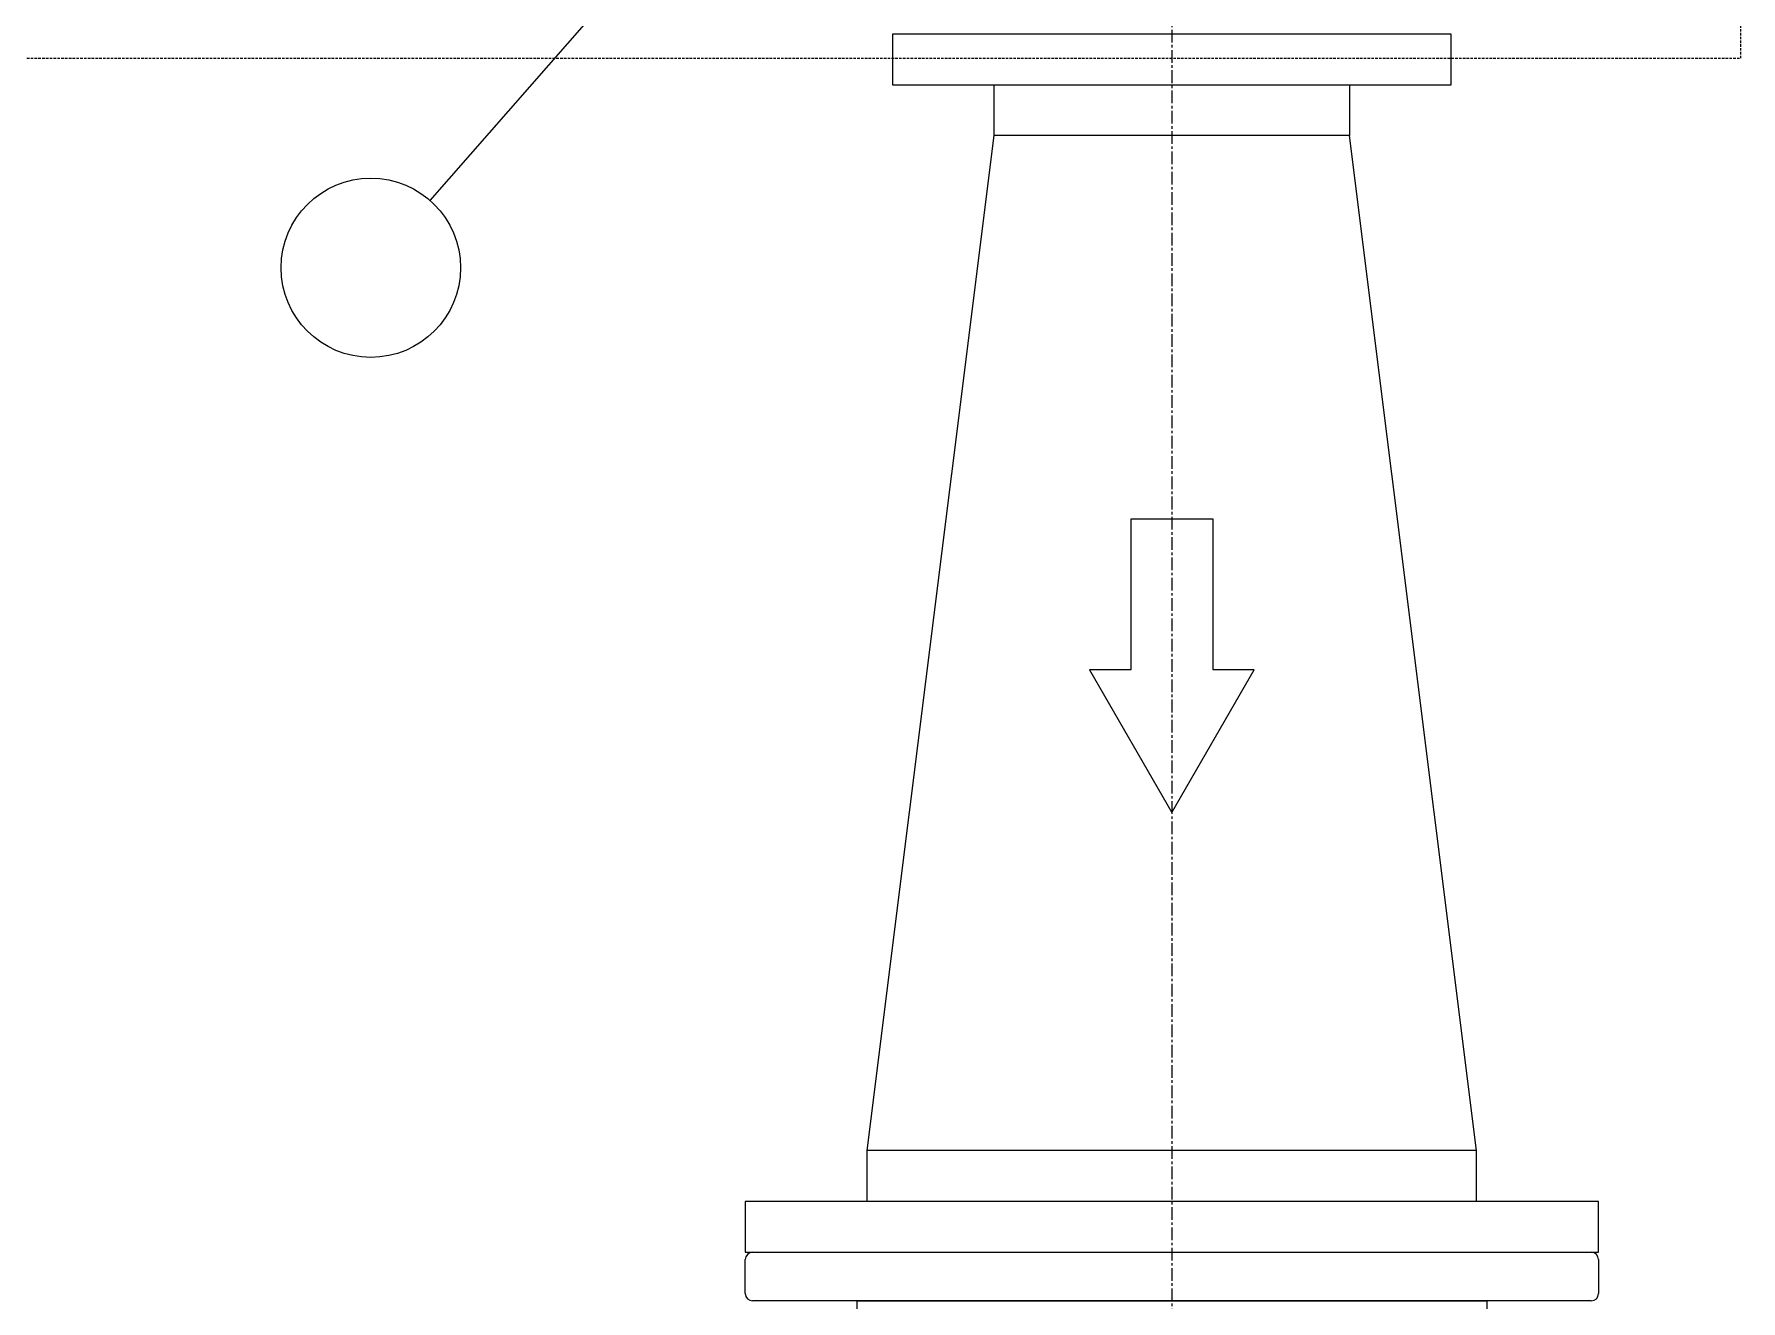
# Model space of a CAD drawing. Header units: inches. Extents: x 0 to 235202, y 0 to 361577.
# Drawn here: x 145802 to 147483, y 306778 to 308026 of the extents above; entities that cross this region are included whole.
import ezdxf

# ---------------------------------------------------------------- set-up
doc = ezdxf.new("R2010")
doc.units = ezdxf.units.IN
doc.header["$MEASUREMENT"] = 0
doc.linetypes.add('CENTER', pattern=[2, 1.25, -0.25, 0.25, -0.25])
doc.linetypes.add('HIDDEN', pattern=[0.375, 0.25, -0.125])
doc.layers.add('.5', color=8, linetype='Continuous', lineweight=0)
doc.layers.add('DIM', color=251, linetype='Continuous', lineweight=0)
doc.layers.add('PIPE', color=3, linetype='Continuous')

msp = doc.modelspace()

# ---------------------------------------------------------------- linework, layer by layer
at = {"layer": '.5', "color": 8, "linetype": 'CENTER', "ltscale": 10}
msp.add_line((146922.4, 323510.1), (146922.4, 300165.4), dxfattribs=at)
at = {"color": 8}
for p, q in [((146962.9, 307547.9), (146881.9, 307547.9)), ((146881.9, 307547.9), (146881.9, 307399.5)), ((146962.9, 307399.5), (146962.9, 307547.9)), ((146881.9, 307399.5), (146841.4, 307399.5)), ((146841.4, 307399.5), (146922.4, 307258.9)), ((146922.4, 307258.9), (147003.4, 307399.5)), ((147003.4, 307399.5), (146962.9, 307399.5))]:
    msp.add_line(p, q, dxfattribs=at)
at = {"color": 8, "lineweight": -3, "ltscale": 5}
for p, q in [((146509.6, 306825.8), (147335.2, 306825.8)), ((146502.4, 306785), (146502.4, 306818.5)), ((147342.4, 306818.5), (147342.4, 306785)), ((147335.2, 306777.8), (146509.6, 306777.8))]:
    msp.add_line(p, q, dxfattribs=at)
for centre, start, end in [((146509.6, 306818.5), 90, 180), ((147335.2, 306818.5), 0, 90), ((146509.6, 306785), 180, 270), ((147335.2, 306785), 270, 0)]:
    msp.add_arc(centre, 7.24, start, end, dxfattribs=at)
at = {"layer": 'DIM', "color": 8, "linetype": 'HIDDEN', "lineweight": 25, "ltscale": 10}
for p, q in [((147482.6, 308002), (147482.6, 309349.5)), ((144482.6, 308002), (147482.6, 308002))]:
    msp.add_line(p, q, dxfattribs=at)
at = {"layer": 'DIM', "color": 8, "linetype": 'Continuous'}
msp.add_line((146922.4, 308695.9), (146191.9, 307862), dxfattribs=at)
at = {"layer": 'DIM', "color": 8, "linetype": 'Continuous', "ltscale": 10}
for p, q in [((147197.4, 308025.8), (146647.4, 308025.8)), ((146647.4, 308025.8), (146647.4, 307975.8)), ((147197.4, 307975.8), (147197.4, 308025.8)), ((146647.4, 307975.8), (147197.4, 307975.8)), ((146747.4, 307925.8), (146747.4, 307975.8)), ((146747.4, 307975.8), (147097.4, 307975.8)), ((147097.4, 307975.8), (147097.4, 307925.8)), ((146622.4, 306925.8), (146747.4, 307925.8)), ((147097.4, 307925.8), (146747.4, 307925.8)), ((147222.4, 306925.8), (147097.4, 307925.8)), ((146622.4, 306875.8), (146622.4, 306925.8)), ((147222.4, 306925.8), (146622.4, 306925.8)), ((147222.4, 306875.8), (147222.4, 306925.8)), ((147342.4, 306875.8), (146502.4, 306875.8)), ((146502.4, 306875.8), (146502.4, 306825.8)), ((147222.4, 306875.8), (146622.4, 306875.8)), ((147342.4, 306825.8), (147342.4, 306875.8)), ((146502.4, 306825.8), (147342.4, 306825.8))]:
    msp.add_line(p, q, dxfattribs=at)
at = {"layer": 'DIM', "color": 8, "linetype": 'Continuous'}
msp.add_circle((146133.7, 307795.6), 88.3, dxfattribs=at)
at = {"layer": 'PIPE', "color": 8}
for p, q in [((146612.3, 306777.8), (146612.3, 306597.9)), ((146612.3, 306777.8), (147232.5, 306777.8)), ((147232.5, 306777.8), (147232.5, 306597.9))]:
    msp.add_line(p, q, dxfattribs=at)

doc.saveas('drawing.dxf')
